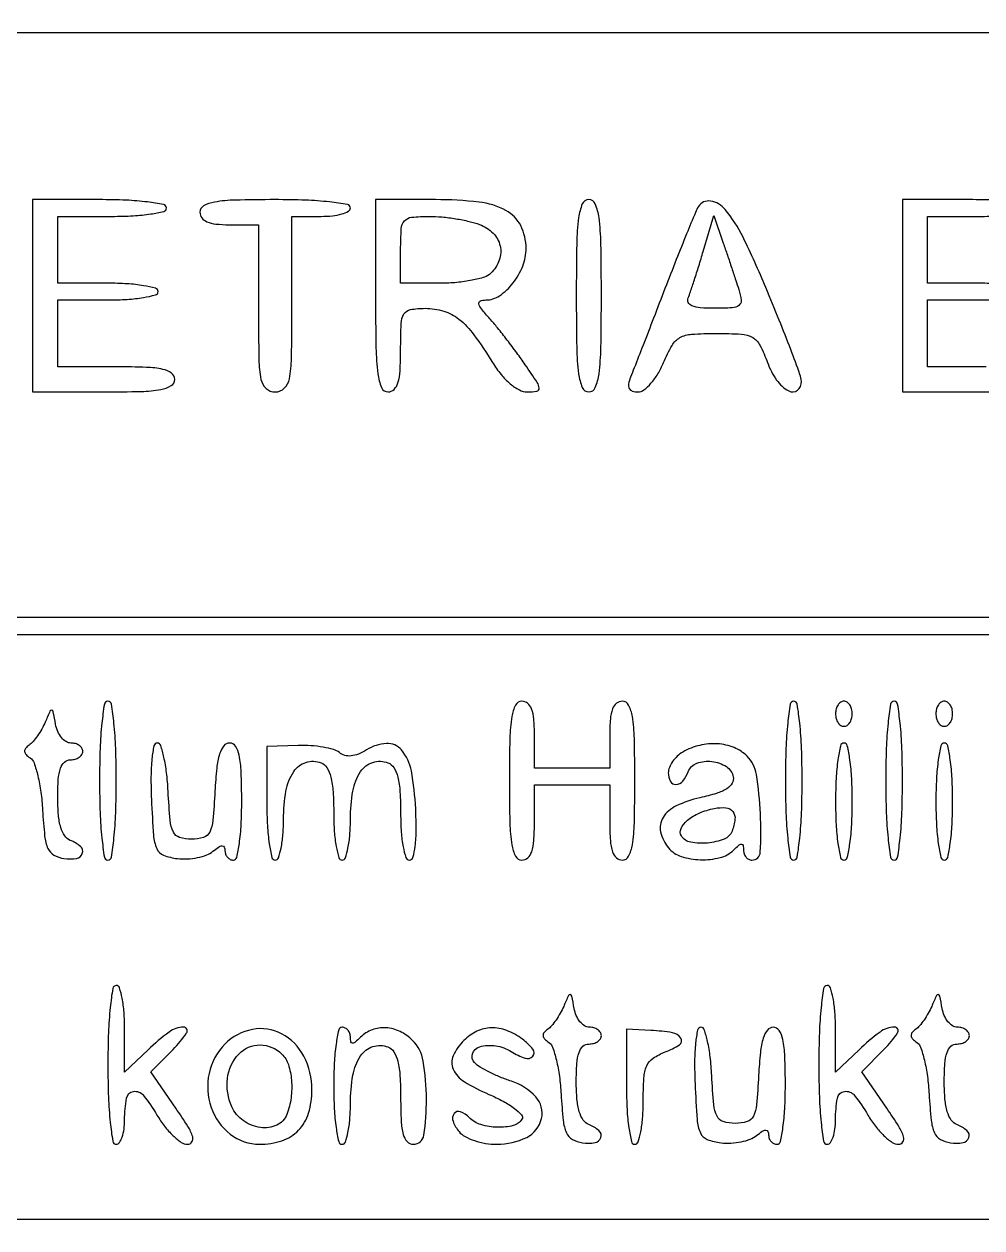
# Model space of a CAD drawing. Extents: x 0 to 836, y 5 to 589.
# Drawn here: x 740.25 to 749.94, y 24.2 to 36.38 of the extents above; entities that cross this region are included whole.
import ezdxf

# ---------------------------------------------------------------- set-up
doc = ezdxf.new("R2010")
doc.units = 0
doc.header["$MEASUREMENT"] = 0

msp = doc.modelspace()

# ---------------------------------------------------------------- linework, layer by layer
for points in [[(201.712326, 537.783562, -0.000001), (217.055896, 537.76491, -0.426088)], [(546.957638, 269.095817, -0.000001), (546.976289, 285.583213, -0.415883)], [(420.497259, 588.710259, 0.000013), (261.145696, 588.714318, 0.000021), (126.989856, 588.708632)], [(718.0002, 320.588723, -0.000011), (717.997333, 194.273324, -0.000202)], [(604.852986, 529.408162, -0.000002), (620.423836, 529.389509, -0.550615)], [(308.18842, 529.408162, -0.000002), (322.638019, 529.38951, -0.415836)], [(238.738155, 529.614638, -0.000002), (224.300981, 529.63329, -0.415836)], [(531.796111, 538.074638, -0.000002), (517.6951, 538.093291, -0.426056)], [(413.368417, 538.074638, -0.000002), (399.676779, 538.093291, -0.415815)], [(693.315638, 481.579418, -0.000002), (693.334294, 494.031443, -0.550517)], [(693.109162, 421.684687, -0.000002), (693.090507, 409.236574, -0.415775)], [(420.462, 4.7376), (836.1018, 4.7376), (836.1018, 4.9491, 0.047675), (836.091092, 5.061147, 0.173074), (836.05527, 5.121825, 0.144586), (835.98451, 5.152374, 0.030103), (835.848, 5.1606), (835.5942, 5.1606), (835.5942, 29.943407, 0.000223), (835.589332, 40.867792, 0.000628), (835.572933, 48.504221, 0.000026), (835.551504, 54.703733, 0.258997), (835.509671, 54.778456, -0.259848), (835.46748, 54.854103), (835.446278, 121.592707, -0.000059), (835.429914, 203.53197, -0.00002), (835.42504, 321.569549)], [(718.148241, 147.565102, 0.000075), (718.164575, 211.571705, 0.000026), (718.1694, 303.889409)], [(598.142374, 133.226362, -0.000004), (607.061927, 133.207701, -0.425827)], [(717.979042, 153.570589, -0.000014), (717.95733, 128.915092, -0.566366)], [(750.080366, 34.595655, 0.010616), (749.8098, 34.6014), (749.133, 34.6014), (749.133, 33.6285), (749.133, 32.6556), (749.8521, 32.6556, 0.00643), (750.231186, 32.660475, 0.037256)], [(750.09036, 33.749357, 0.015416), (749.8944, 33.7554), (749.3868, 33.7554), (749.3868, 34.0938), (749.3868, 34.4322), (749.9367, 34.4322, 0.013867), (750.151294, 34.438152, 0.024301)], [(749.979, 32.9094), (749.3868, 32.9094), (749.3868, 33.2478), (749.3868, 33.5862), (749.8944, 33.5862, 0.015416), (750.09036, 33.592243, 0.025878)]]:
    msp.add_lwpolyline(points, format="xyb")
for points in [[(786.4416, 33.3324), (786.4416, 30.3714), (757.1277, 30.3714), (727.8138, 30.3714), (727.8138, 33.3324), (727.8138, 36.2934), (757.1277, 36.2934), (786.4416, 36.2934)], [(786.4416, 27.2412), (786.4416, 24.2802), (757.1277, 24.2802), (727.8138, 24.2802), (727.8138, 27.2412), (727.8138, 30.2022), (757.1277, 30.2022), (786.4416, 30.2022)]]:
    msp.add_lwpolyline(points, close=True)
for points in [[(740.3346, 33.6285), (740.3346, 32.6556), (741.0537, 32.6556, 0.00643), (741.432786, 32.660475, 0.037256), (741.6318, 32.680482, 0.088943), (741.736321, 32.718883, 0.266366), (741.7728, 32.7825, 0.241448), (741.740876, 32.844756, 0.103378), (741.65295, 32.883718, 0.044348), (741.486274, 32.904231, 0.008455), (741.1806, 32.9094), (740.5884, 32.9094), (740.5884, 33.2478), (740.5884, 33.5862), (741.096, 33.5862, 0.015416), (741.29196, 33.592243, 0.025878), (741.45555, 33.610875, 0.024068), (741.577947, 33.637382, 0.339565), (741.6036, 33.6708, 0.339565), (741.577947, 33.704218, 0.024068), (741.45555, 33.730725, 0.025878), (741.29196, 33.749357, 0.015416), (741.096, 33.7554), (740.5884, 33.7554), (740.5884, 34.0938), (740.5884, 34.4322), (741.1383, 34.4322, 0.013867), (741.352894, 34.438152, 0.024301), (741.529575, 34.456604, 0.022017), (741.661627, 34.482915, 0.345347), (741.6882, 34.5168, 0.358912), (741.659354, 34.551809, 0.01702), (741.49785, 34.577606, 0.020476), (741.281966, 34.595655, 0.010616), (741.0114, 34.6014), (740.3346, 34.6014)], [(742.0266, 34.4745, 0.164293), (742.045726, 34.417865, 0.129352), (742.0971, 34.377814, 0.075863), (742.186999, 34.354528, 0.025511), (742.3227, 34.3476), (742.6188, 34.3476), (742.6188, 33.5016, 0.003852), (742.622798, 32.982696, 0.045528), (742.64418, 32.7825, 0.160003), (742.695751, 32.691315, 0.186821), (742.788, 32.6556, 0.193568), (742.880485, 32.692798, 0.15568), (742.932021, 32.787787, 0.043488), (742.953267, 32.996795, 0.003595), (742.9572, 33.5439), (742.9572, 34.4322), (743.2533, 34.4322, 0.027026), (743.366758, 34.438337, 0.042582), (743.462421, 34.457051, 0.052312), (743.529765, 34.48417, 0.277684), (743.5494, 34.5168, 0.365646), (743.519351, 34.552397, 0.014491), (743.3379, 34.5779, 0.018502), (743.095921, 34.595756, 0.009164), (742.788, 34.6014, 0.005946), (742.384414, 34.5966, 0.035355), (742.17465, 34.576725, 0.084509), (742.064475, 34.538523, 0.273642)], [(743.8032, 33.6285, 0.004301), (743.807727, 33.10229, 0.028132), (743.827109, 32.8389, 0.065619), (743.86427, 32.699629, 0.303591), (743.9301, 32.6556, 0.200296), (743.989913, 32.680562, 0.122766), (744.029505, 32.74725, 0.058865), (744.051142, 32.870443, 0.014068), (744.057, 33.0786, -0.009781), (744.062264, 33.34765, -0.1233), (744.090538, 33.44434, -0.222501), (744.155773, 33.489265, -0.041325), (744.304757, 33.5016, -0.073529), (744.493158, 33.473744, -0.096139), (744.646845, 33.392699, -0.066111), (744.797533, 33.234726, -0.019051), (744.986213, 32.953944, 0.032833), (745.072755, 32.832521, 0.045903), (745.166118, 32.7375, 0.054326), (745.257744, 32.675632, 0.12194), (745.338661, 32.6556, 0.04), (745.435175, 32.663333, 0.389641), (745.458423, 32.692812, 0.126924), (745.438877, 32.75029, 0.005359), (745.317919, 32.93055, 0.00808), (745.233217, 33.049728, 0.005744), (745.134609, 33.180649, 0.0058), (745.037599, 33.303444, 0.012268), (744.959012, 33.39585, -0.012638), (744.873391, 33.496678, -0.116454), (744.848778, 33.548038, -0.366927), (744.86356, 33.575862, -0.095064), (744.917441, 33.5862, 0.15058), (745.057631, 33.629399, 0.077443), (745.193049, 33.756164, 0.07238), (745.29202, 33.929299, 0.093974), (745.326, 34.1085, 0.116909), (745.271522, 34.338309, 0.154118), (745.122287, 34.491795, 0.095768), (744.850092, 34.576788, 0.027933), (744.409889, 34.6014), (743.8032, 34.6014)], [(745.8336, 33.6285, 0.004301), (745.838127, 33.10229, 0.028132), (745.857509, 32.8389, 0.065619), (745.89467, 32.699629, 0.303591), (745.9605, 32.6556, 0.303591), (746.02633, 32.699629, 0.065619), (746.063491, 32.8389, 0.028132), (746.082873, 33.10229, 0.004301), (746.0874, 33.6285, 0.004301), (746.082873, 34.15471, 0.028132), (746.063491, 34.4181, 0.065619), (746.02633, 34.557371, 0.303591), (745.9605, 34.6014, 0.303591), (745.89467, 34.557371, 0.065619), (745.857509, 34.4181, 0.028132), (745.838127, 34.15471, 0.004301)], [(747.069007, 34.530889, 0.040022), (747.039181, 34.472687, 0.001629), (746.949316, 34.254263, 0.002838), (746.84509, 33.994361, 0.002006), (746.730872, 33.701355, -0.000264), (746.615939, 33.403452, -0.000335), (746.509451, 33.128421, -0.000263), (746.41986, 32.897849, -0.002756), (746.382601, 32.80365, 0.048637), (746.362682, 32.735652, 0.166088), (746.36909, 32.690641, 0.202329), (746.400222, 32.664369, 0.075564), (746.457913, 32.6556, 0.164263), (746.51829, 32.675985, 0.05049), (746.589469, 32.742579, 0.044418), (746.659168, 32.838375, 0.036125), (746.716448, 32.9517, -0.030132), (746.8021, 33.12632, -0.137932), (746.881583, 33.20501, -0.110791), (746.99959, 33.239657, -0.016224), (747.250488, 33.2478, -0.015351), (747.503652, 33.240026, -0.115104), (747.617866, 33.205869, -0.146898), (747.691871, 33.127895, -0.03016), (747.767881, 32.9517, 0.06706), (747.859495, 32.776109, 0.112973), (747.982631, 32.665693, 0.301031), (748.071457, 32.672708, 0.246734), (748.111402, 32.76135, 0.072675), (748.096442, 32.83311, 0.002894), (748.002943, 33.084247, 0.00505), (747.887191, 33.380663, 0.003545), (747.751163, 33.712074, 0.014444), (747.5208, 34.22045, 0.060137), (747.33829, 34.502407, 0.178736), (747.192198, 34.586531, 0.30549)], [(744.855193, 34.349694, -0.104285), (744.992019, 34.261772, -0.141338), (745.063494, 34.134299, -0.144521), (745.055312, 33.990525, -0.110824), (744.97068, 33.85692, -0.120635), (744.905895, 33.817619, -0.026952), (744.779695, 33.785221, -0.026473), (744.625985, 33.76286, -0.022886), (744.46308, 33.7554), (744.057, 33.7554), (744.057, 34.0938, -0.015798), (744.063716, 34.306294, -0.163009), (744.096312, 34.38642, -0.193787), (744.168021, 34.42361, -0.023904), (744.347593, 34.4322, -0.023618), (744.47471, 34.426192, -0.016671), (744.61657, 34.407964, -0.016872), (744.75132, 34.381367, -0.03369)], [(747.476916, 33.69195, -0.045786), (747.500501, 33.583558, -0.266127), (747.478719, 33.53167, -0.150745), (747.410851, 33.506596, -0.013669), (747.228151, 33.5016, -0.019679), (747.088345, 33.507105, -0.075921), (747.003995, 33.526878, -0.1794), (746.966464, 33.56093, -0.224942), (746.964773, 33.60735, 0.019561), (746.988631, 33.669416, 0.003385), (747.028341, 33.788809, 0.003678), (747.072992, 33.929667, 0.003284), (747.117321, 34.076581), (747.224396, 34.440063), (747.320613, 34.161181, -0.001511), (747.361849, 34.040477, -0.001158), (747.406216, 33.908306, -0.001171), (747.447163, 33.784416, -0.002775)], [(741.0114, 28.7217, 0.008575), (741.017002, 28.395093, 0.017647), (741.034776, 28.140075, 0.013417), (741.060145, 27.948578, 0.368504), (741.096, 27.918, 0.368504), (741.131855, 27.948578, 0.013417), (741.157224, 28.140075, 0.017647), (741.174998, 28.395093, 0.008575), (741.1806, 28.7217, 0.008575), (741.174998, 29.048307, 0.017647), (741.157224, 29.303325, 0.013417), (741.131855, 29.494822, 0.368504), (741.096, 29.5254, 0.368504), (741.060145, 29.494822, 0.013417), (741.034776, 29.303325, 0.017647), (741.017002, 29.048307, 0.008575)], [(745.1568, 28.7217, 0.005528), (745.161533, 28.293605, 0.033635), (745.181289, 28.0731, 0.080293), (745.219288, 27.957213, 0.280451), (745.2837, 27.918, 0.188641), (745.342666, 27.941068, 0.12648), (745.3824, 28.0026, 0.063857), (745.404468, 28.114796, 0.016668), (745.4106, 28.2987), (745.4106, 28.6794), (745.7913, 28.6794), (746.172, 28.6794), (746.172, 28.2987, 0.016668), (746.178132, 28.114796, 0.063857), (746.2002, 28.0026, 0.12648), (746.239934, 27.941068, 0.188641), (746.2989, 27.918, 0.280451), (746.363312, 27.957213, 0.080293), (746.401311, 28.0731, 0.033635), (746.421067, 28.293605, 0.005528), (746.4258, 28.7217, 0.005528), (746.421067, 29.149795, 0.033635), (746.401311, 29.3703, 0.080293), (746.363312, 29.486187, 0.280451), (746.2989, 29.5254, 0.176579), (746.240962, 29.50428, 0.128937), (746.201081, 29.44785, 0.069535), (746.178479, 29.34674, 0.020272), (746.172, 29.187), (746.172, 28.8486), (745.7913, 28.8486), (745.4106, 28.8486), (745.4106, 29.187, 0.020272), (745.404121, 29.34674, 0.069535), (745.381519, 29.44785, 0.128937), (745.341638, 29.50428, 0.176579), (745.2837, 29.5254, 0.280451), (745.219288, 29.486187, 0.080293), (745.181289, 29.3703, 0.033635), (745.161533, 29.149795, 0.005528)], [(747.9486, 28.7217, 0.008575), (747.954202, 28.395093, 0.017647), (747.971976, 28.140075, 0.013417), (747.997345, 27.948578, 0.368504), (748.0332, 27.918, 0.368504), (748.069055, 27.948578, 0.013417), (748.094424, 28.140075, 0.017647), (748.112198, 28.395093, 0.008575), (748.1178, 28.7217, 0.008575), (748.112198, 29.048307, 0.017647), (748.094424, 29.303325, 0.013417), (748.069055, 29.494822, 0.368504), (748.0332, 29.5254, 0.368504), (747.997345, 29.494822, 0.013417), (747.971976, 29.303325, 0.017647), (747.954202, 29.048307, 0.008575)], [(748.4562, 29.3985, 0.064853), (748.462519, 29.349986, 0.082425), (748.481051, 29.308877, 0.098894), (748.508537, 29.281377, 0.148195), (748.5408, 29.2716, 0.148195), (748.573063, 29.281377, 0.098894), (748.600549, 29.308877, 0.082425), (748.619081, 29.349986, 0.064853), (748.6254, 29.3985, 0.064853), (748.619081, 29.447014, 0.082425), (748.600549, 29.488123, 0.098894), (748.573063, 29.515623, 0.148195), (748.5408, 29.5254, 0.148195), (748.508537, 29.515623, 0.098894), (748.481051, 29.488123, 0.082425), (748.462519, 29.447014, 0.064853)], [(748.9638, 28.7217, 0.008575), (748.969402, 28.395093, 0.017647), (748.987176, 28.140075, 0.013417), (749.012545, 27.948578, 0.368504), (749.0484, 27.918, 0.368504), (749.084255, 27.948578, 0.013417), (749.109624, 28.140075, 0.017647), (749.127398, 28.395093, 0.008575), (749.133, 28.7217, 0.008575), (749.127398, 29.048307, 0.017647), (749.109624, 29.303325, 0.013417), (749.084255, 29.494822, 0.368504), (749.0484, 29.5254, 0.368504), (749.012545, 29.494822, 0.013417), (748.987176, 29.303325, 0.017647), (748.969402, 29.048307, 0.008575)], [(749.4714, 29.3985, 0.064853), (749.477719, 29.349986, 0.082425), (749.496251, 29.308877, 0.098894), (749.523737, 29.281377, 0.148195), (749.556, 29.2716, 0.148195), (749.588263, 29.281377, 0.098894), (749.615749, 29.308877, 0.082425), (749.634281, 29.349986, 0.064853), (749.6406, 29.3985, 0.064853), (749.634281, 29.447014, 0.082425), (749.615749, 29.488123, 0.098894), (749.588263, 29.515623, 0.148195), (749.556, 29.5254, 0.148195), (749.523737, 29.515623, 0.098894), (749.496251, 29.488123, 0.082425), (749.477719, 29.447014, 0.064853)], [(740.461405, 29.3139, -0.027836), (740.42711, 29.244469, -0.024129), (740.383776, 29.175764, -0.024857), (740.338361, 29.117327, -0.062674), (740.298471, 29.08125, 0.067961), (740.263179, 29.04865, 0.193866), (740.253283, 29.01736, 0.176415), (740.267571, 28.985864, 0.055109), (740.308359, 28.952503, -0.166993), (740.349054, 28.900544, -0.024488), (740.387158, 28.770248, -0.025412), (740.41785, 28.606002, -0.019342), (740.435259, 28.423753, 0.011502), (740.456255, 28.160428, 0.078477), (740.489545, 28.034881, 0.160354), (740.549598, 27.968292, 0.094753), (740.65185, 27.933266, 0.078301), (740.777866, 27.935182, 0.273564), (740.837316, 27.985823, 0.306882), (740.818249, 28.056268, 0.086348), (740.7153, 28.117794, -0.155561), (740.658772, 28.163045, -0.075496), (740.619238, 28.247815, -0.050807), (740.59565, 28.374448, -0.02066), (740.5884, 28.549845, -0.01648), (740.594513, 28.735269, -0.063524), (740.616551, 28.848157, -0.126277), (740.656276, 28.910012, -0.189386), (740.7153, 28.9332, 0.064853), (740.763814, 28.939519, 0.082425), (740.804923, 28.958051, 0.098894), (740.832423, 28.985537, 0.148195), (740.8422, 29.0178, 0.14167), (740.832872, 29.050061, 0.099768), (740.806652, 29.077549, 0.084673), (740.76744, 29.096065, 0.068161), (740.721184, 29.1024, -0.143604), (740.672438, 29.116695, -0.079933), (740.625935, 29.158315, -0.068543), (740.588616, 29.219962, -0.058641), (740.566869, 29.29275, 0.005096), (740.543666, 29.417857, 0.303678), (740.528196, 29.433394, 0.348652), (740.509933, 29.424047, 0.005921)], [(741.536285, 28.53135, 0.00673), (741.557205, 28.166238, 0.085997), (741.589981, 28.033608, 0.199293), (741.65888, 27.967659, 0.064069), (741.799066, 27.933037, 0.042235), (741.899038, 27.930062, 0.036965), (742.002762, 27.943472, 0.03876), (742.094996, 27.96999, 0.084021), (742.158616, 28.006846, -0.024024), (742.216089, 28.050057, -0.13748), (742.251914, 28.062065, -0.309591), (742.272644, 28.049346, -0.105392), (742.2804, 28.012959, 0.087854), (742.28682, 27.976702, 0.094595), (742.305251, 27.945894, 0.100072), (742.332727, 27.925286, 0.111474), (742.365, 27.918, 0.350432), (742.3993, 27.945405, 0.020168), (742.425429, 28.0872, 0.022889), (742.443726, 28.276959, 0.01259), (742.4496, 28.5102, 0.008727), (742.444362, 28.810268, 0.042365), (742.424069, 28.979153, 0.093931), (742.386487, 29.070172, 0.253187), (742.326922, 29.1024, 0.230129), (742.268324, 29.073922, 0.092914), (742.226125, 28.993011, 0.048037), (742.197045, 28.849137, 0.012833), (742.178872, 28.61595, -0.008709), (742.158171, 28.31869, -0.091807), (742.125824, 28.201832, -0.207966), (742.062337, 28.147532, -0.074507), (741.942, 28.1295, -0.074507), (741.821663, 28.147532, -0.207966), (741.758176, 28.201832, -0.091807), (741.725829, 28.31869, -0.008709), (741.705128, 28.61595, 0.016232), (741.689321, 28.802414, 0.026157), (741.662463, 28.959505, 0.024058), (741.62982, 29.077571, 0.323901), (741.595513, 29.1024, 0.356183), (741.561648, 29.074771, 0.024694), (741.541545, 28.944164, 0.024697), (741.531748, 28.762805, 0.012091)], [(742.7034, 28.493433, 0.013068), (742.709304, 28.267585, 0.02343), (742.727659, 28.083008, 0.020878), (742.753859, 27.945085, 0.348492), (742.788, 27.918, 0.319735), (742.820952, 27.941471, 0.032693), (742.847749, 28.039213, 0.03126), (742.86649, 28.172474, 0.019308), (742.8726, 28.330641, -0.043207), (742.897382, 28.616888, -0.103594), (742.975841, 28.813797, -0.169507), (743.098715, 28.90708, -0.17164), (743.252223, 28.90302, -0.166479), (743.311672, 28.853317, -0.075617), (743.351046, 28.758496, -0.046004), (743.373623, 28.609808, -0.014687), (743.3802, 28.385955, 0.017007), (743.386303, 28.206571, 0.027715), (743.405051, 28.055462, 0.026731), (743.431712, 27.942765, 0.332789), (743.4648, 27.918, 0.319735), (743.497752, 27.941471, 0.032693), (743.524549, 28.039213, 0.03126), (743.54329, 28.172474, 0.019308), (743.5494, 28.330641, -0.043207), (743.574182, 28.616888, -0.103594), (743.652641, 28.813797, -0.169507), (743.775515, 28.90708, -0.17164), (743.929023, 28.90302, -0.166479), (743.988472, 28.853317, -0.075617), (744.027846, 28.758496, -0.046004), (744.050423, 28.609808, -0.014687), (744.057, 28.385955, 0.016473), (744.063111, 28.200511, 0.030337), (744.082156, 28.050811, 0.033169), (744.109873, 27.943829, 0.323355), (744.145637, 27.918, 0.338484), (744.181984, 27.945789, 0.035978), (744.2038, 28.057208, 0.029562), (744.213998, 28.220634, 0.012905), (744.209087, 28.437954, 0.032902), (744.165287, 28.819878, 0.129548), (744.065764, 29.032585, 0.238836), (743.91371, 29.098062, 0.124634), (743.712263, 29.033476, -0.04098), (743.629599, 28.990825, -0.073309), (743.555647, 28.972094, -0.091589), (743.491328, 28.977313, -0.107136), (743.437021, 29.005385, 0.102795), (743.378204, 29.036431, 0.026998), (743.273825, 29.060521, 0.026244), (743.149372, 29.075573, 0.024231), (743.02065, 29.078075), (742.7034, 29.068867)], [(746.91225, 29.011024, 0.055942), (746.855622, 28.968934, 0.050884), (746.80769, 28.914081, 0.054217), (746.774996, 28.85538, 0.100292), (746.7642, 28.802096, 0.121715), (746.785772, 28.714793, 0.292011), (746.841217, 28.683188, 0.209173), (746.910862, 28.717912, 0.082553), (746.966271, 28.812234, -0.215995), (747.053355, 28.8982, -0.117595), (747.205497, 28.916447, -0.115264), (747.351715, 28.864022, -0.205035), (747.421941, 28.759715, -0.185423), (747.410338, 28.695438, -0.116911), (747.356154, 28.640451, -0.065091), (747.251477, 28.592444, -0.020466), (747.084588, 28.548215, 0.054843), (746.845169, 28.466819, 0.144759), (746.710968, 28.347967, 0.200364), (746.687024, 28.202348, 0.115561), (746.767573, 28.040836, 0.143535), (746.894422, 27.95536, 0.068951), (747.08955, 27.921837, 0.068625), (747.287763, 27.942641, 0.13679), (747.42408, 28.01952, -0.018208), (747.476648, 28.068393, -0.180052), (747.50445, 28.07874, -0.354955), (747.520844, 28.065424, -0.051663), (747.5256, 28.01952, 0.081935), (747.531997, 27.980746, 0.092192), (747.550451, 27.947822, 0.100665), (747.577932, 27.925807, 0.119248), (747.6102, 27.918, 0.399945), (747.695159, 27.998897, 0.023731), (747.695745, 28.38758, 0.027225), (747.65575, 28.784666, 0.158964), (747.561857, 28.969457, 0.10121), (747.429871, 29.056623, 0.079676), (747.26241, 29.094583, 0.074983), (747.081875, 29.079058, 0.073115)], [(748.4562, 28.5102, 0.01259), (748.462074, 28.276959, 0.022889), (748.480371, 28.0872, 0.020168), (748.5065, 27.945405, 0.350432), (748.5408, 27.918, 0.350432), (748.5751, 27.945405, 0.020168), (748.601229, 28.0872, 0.022889), (748.619526, 28.276959, 0.01259), (748.6254, 28.5102, 0.01259), (748.619526, 28.743441, 0.022889), (748.601229, 28.9332, 0.020168), (748.5751, 29.074995, 0.350432), (748.5408, 29.1024, 0.350432), (748.5065, 29.074995, 0.020168), (748.480371, 28.9332, 0.022889), (748.462074, 28.743441, 0.01259)], [(749.4714, 28.5102, 0.01259), (749.477274, 28.276959, 0.022889), (749.495571, 28.0872, 0.020168), (749.5217, 27.945405, 0.350432), (749.556, 27.918, 0.350432), (749.5903, 27.945405, 0.020168), (749.616429, 28.0872, 0.022889), (749.634726, 28.276959, 0.01259), (749.6406, 28.5102, 0.01259), (749.634726, 28.743441, 0.022889), (749.616429, 28.9332, 0.020168), (749.5903, 29.074995, 0.350432), (749.556, 29.1024, 0.350432), (749.5217, 29.074995, 0.020168), (749.495571, 28.9332, 0.022889), (749.477274, 28.743441, 0.01259)], [(747.409335, 28.211309, -0.210752), (747.32893, 28.130328, -0.069612), (747.16217, 28.090483, -0.069651), (746.990989, 28.097941, -0.211733), (746.897024, 28.162214, -0.256839), (746.893209, 28.237298, -0.105773), (746.957983, 28.320275, -0.073541), (747.078229, 28.394067, -0.052378), (747.2295, 28.440683, -0.069356), (747.347542, 28.447275, -0.208746), (747.416998, 28.409844, -0.197995), (747.438988, 28.331607, -0.062447)], [(741.096, 25.8453, 0.008575), (741.101602, 25.518693, 0.017647), (741.119376, 25.263675, 0.013417), (741.144745, 25.072178, 0.368504), (741.1806, 25.0416, 0.251914), (741.213095, 25.059081, 0.064068), (741.240349, 25.114687, 0.049716), (741.259041, 25.195097, 0.032276), (741.2652, 25.290407, -0.04324), (741.284124, 25.508825, -0.324413), (741.354396, 25.577039, -0.266784), (741.45553, 25.536846, -0.034524), (741.592465, 25.337574, 0.031023), (741.669151, 25.224288, 0.037251), (741.755105, 25.128542, 0.040574), (741.837714, 25.061238, 0.15179), (741.900911, 25.0416, 0.248714), (741.946452, 25.065747, 0.23109), (741.953944, 25.118337, 0.062712), (741.905737, 25.221283, 0.009858), (741.782293, 25.408502), (741.529858, 25.775404), (741.755156, 26.000702, 0.050616), (741.892515, 26.169091, 0.600088), (741.861063, 26.226957, 0.158708), (741.715254, 26.17818, 0.031603), (741.502479, 25.998672), (741.2652, 25.771344), (741.2652, 26.210172, 0.018145), (741.259093, 26.378384, 0.029478), (741.240349, 26.520094, 0.029667), (741.213618, 26.624883, 0.326323), (741.1806, 26.649, 0.368504), (741.144745, 26.618422, 0.013417), (741.119376, 26.426925, 0.017647), (741.101602, 26.171907, 0.008575)], [(748.287, 25.8453, 0.008575), (748.292602, 25.518693, 0.017647), (748.310376, 25.263675, 0.013417), (748.335745, 25.072178, 0.368504), (748.3716, 25.0416, 0.251914), (748.404095, 25.059081, 0.064068), (748.431349, 25.114687, 0.049716), (748.450041, 25.195097, 0.032276), (748.4562, 25.290407, -0.04324), (748.475124, 25.508825, -0.324413), (748.545396, 25.577039, -0.266784), (748.64653, 25.536846, -0.034524), (748.783465, 25.337574, 0.031023), (748.860151, 25.224288, 0.037251), (748.946105, 25.128542, 0.040574), (749.028714, 25.061238, 0.15179), (749.091911, 25.0416, 0.248714), (749.137452, 25.065747, 0.23109), (749.144944, 25.118337, 0.062712), (749.096737, 25.221283, 0.009858), (748.973293, 25.408502), (748.720858, 25.775404), (748.946156, 26.000702, 0.050616), (749.083515, 26.169091, 0.600088), (749.052063, 26.226957, 0.158708), (748.906254, 26.17818, 0.031603), (748.693479, 25.998672), (748.4562, 25.771344), (748.4562, 26.210172, 0.018145), (748.450093, 26.378384, 0.029478), (748.431349, 26.520094, 0.029667), (748.404618, 26.624883, 0.326323), (748.3716, 26.649, 0.368504), (748.335745, 26.618422, 0.013417), (748.310376, 26.426925, 0.017647), (748.292602, 26.171907, 0.008575)], [(745.706605, 26.4375, -0.027836), (745.67231, 26.368069, -0.024129), (745.628976, 26.299364, -0.024857), (745.583561, 26.240927, -0.062674), (745.543671, 26.20485, 0.067961), (745.508379, 26.17225, 0.193866), (745.498483, 26.14096, 0.176415), (745.512771, 26.109464, 0.055109), (745.553559, 26.076103, -0.166993), (745.594254, 26.024144, -0.024488), (745.632358, 25.893848, -0.025412), (745.66305, 25.729602, -0.019342), (745.680459, 25.547353, 0.011502), (745.701455, 25.284028, 0.078477), (745.734745, 25.158481, 0.160354), (745.794798, 25.091892, 0.094753), (745.89705, 25.056866, 0.078301), (746.023066, 25.058782, 0.273564), (746.082516, 25.109423, 0.306882), (746.063449, 25.179868, 0.086348), (745.9605, 25.241394, -0.155561), (745.903972, 25.286645, -0.075496), (745.864438, 25.371415, -0.050807), (745.84085, 25.498048, -0.02066), (745.8336, 25.673445, -0.01648), (745.839713, 25.858869, -0.063524), (745.861751, 25.971757, -0.126277), (745.901476, 26.033612, -0.189386), (745.9605, 26.0568, 0.064853), (746.009014, 26.063119, 0.082425), (746.050123, 26.081651, 0.098894), (746.077623, 26.109137, 0.148195), (746.0874, 26.1414, 0.14167), (746.078072, 26.173661, 0.099768), (746.051852, 26.201149, 0.084673), (746.01264, 26.219665, 0.068161), (745.966384, 26.226, -0.143604), (745.917638, 26.240295, -0.079933), (745.871135, 26.281915, -0.068543), (745.833816, 26.343562, -0.058641), (745.812069, 26.41635, 0.005096), (745.788866, 26.541457, 0.303678), (745.773396, 26.556994, 0.348652), (745.755133, 26.547647, 0.005921)], [(749.429005, 26.4375, -0.027836), (749.39471, 26.368069, -0.024129), (749.351376, 26.299364, -0.024857), (749.305961, 26.240927, -0.062674), (749.266071, 26.20485, 0.067961), (749.230779, 26.17225, 0.193866), (749.220883, 26.14096, 0.176415), (749.235171, 26.109464, 0.055109), (749.275959, 26.076103, -0.166993), (749.316654, 26.024144, -0.024488), (749.354758, 25.893848, -0.025412), (749.38545, 25.729602, -0.019342), (749.402859, 25.547353, 0.011502), (749.423855, 25.284028, 0.078477), (749.457145, 25.158481, 0.160354), (749.517198, 25.091892, 0.094753), (749.61945, 25.056866, 0.078301), (749.745466, 25.058782, 0.273564), (749.804916, 25.109423, 0.306882), (749.785849, 25.179868, 0.086348), (749.6829, 25.241394, -0.155561), (749.626372, 25.286645, -0.075496), (749.586838, 25.371415, -0.050807), (749.56325, 25.498048, -0.02066), (749.556, 25.673445, -0.01648), (749.562113, 25.858869, -0.063524), (749.584151, 25.971757, -0.126277), (749.623876, 26.033612, -0.189386), (749.6829, 26.0568, 0.064853), (749.731414, 26.063119, 0.082425), (749.772523, 26.081651, 0.098894), (749.800023, 26.109137, 0.148195), (749.8098, 26.1414, 0.14167), (749.800472, 26.173661, 0.099768), (749.774252, 26.201149, 0.084673), (749.73504, 26.219665, 0.068161), (749.688784, 26.226, -0.143604), (749.640038, 26.240295, -0.079933), (749.593535, 26.281915, -0.068543), (749.556216, 26.343562, -0.058641), (749.534469, 26.41635, 0.005096), (749.511266, 26.541457, 0.303678), (749.495796, 26.556994, 0.348652), (749.477533, 26.547647, 0.005921)], [(742.2804, 26.0568, 0.145074), (742.119231, 25.759852, 0.136121), (742.140459, 25.414876, 0.144383), (742.333148, 25.144294, 0.167848), (742.630442, 25.0416, 0.080142), (742.856341, 25.078042, 0.121854), (743.023729, 25.183545, 0.118649), (743.125481, 25.357331, 0.073507), (743.16024, 25.592487, 0.119266), (743.077911, 25.932725, 0.153795), (742.853014, 26.160056, 0.170802), (742.557363, 26.203906, 0.149678)], [(743.3802, 25.6338, 0.01259), (743.386074, 25.400559, 0.022889), (743.404371, 25.2108, 0.020168), (743.4305, 25.069005, 0.350432), (743.4648, 25.0416, 0.319735), (743.497752, 25.065071, 0.032693), (743.524549, 25.162813, 0.03126), (743.54329, 25.296074, 0.019308), (743.5494, 25.454241, -0.043207), (743.574182, 25.740488, -0.103594), (743.652641, 25.937397, -0.169507), (743.775515, 26.03068, -0.17164), (743.929023, 26.02662, -0.166479), (743.988472, 25.976917, -0.075617), (744.027846, 25.882096, -0.046004), (744.050423, 25.733408, -0.014687), (744.057, 25.509555, 0.012014), (744.062623, 25.275552, 0.054243), (744.083885, 25.140743, 0.118015), (744.123323, 25.06851, 0.212123), (744.1839, 25.0416, 0.371572), (744.292192, 25.134967, 0.038393), (744.31805, 25.498545, 0.039583), (744.285251, 25.884076, 0.156612), (744.177857, 26.093057, 0.083766), (744.050688, 26.18351, 0.098202), (743.907706, 26.220834, 0.104542), (743.768336, 26.199946, 0.107488), (743.65092, 26.12448, -0.018208), (743.598352, 26.075607, -0.180052), (743.57055, 26.06526, -0.354955), (743.554156, 26.078576, -0.051663), (743.5494, 26.12448, 0.081935), (743.543003, 26.163254, 0.092192), (743.524549, 26.196178, 0.100665), (743.497068, 26.218193, 0.119248), (743.4648, 26.226, 0.350432), (743.4305, 26.198595, 0.020168), (743.404371, 26.0568, 0.022889), (743.386074, 25.867041, 0.01259)], [(744.697543, 26.093057, 0.088394), (744.588986, 25.937427, 0.220155), (744.589075, 25.801913, 0.147802), (744.701286, 25.675902, 0.036222), (744.950716, 25.546878, -0.022314), (745.094947, 25.477282, -0.037697), (745.207927, 25.404935, -0.045842), (745.279999, 25.339584, -0.335894), (745.284123, 25.296085, -0.194793), (745.195754, 25.231321, -0.068995), (745.036904, 25.21379, -0.066213), (744.869304, 25.240854, -0.123896), (744.75213, 25.31091, 0.101626), (744.662048, 25.370296, 0.339885), (744.598227, 25.35229, 0.255371), (744.587207, 25.274369, 0.083483), (744.647503, 25.170544, 0.096675), (744.708059, 25.12104, 0.04186), (744.803976, 25.079477, 0.039365), (744.916623, 25.051129, 0.041986), (745.0299, 25.0416, 0.115131), (745.332132, 25.112128, 0.22524), (745.482128, 25.301765, 0.247754), (745.423518, 25.522431, 0.128635), (745.176857, 25.680393, -0.019519), (745.064727, 25.721675, -0.018631), (744.954368, 25.772162, -0.018947), (744.860381, 25.824022, -0.060901), (744.80419, 25.86797, -0.289449), (744.783766, 25.958495, -0.238759), (744.856799, 26.027973, -0.1129), (745.018331, 26.03879, -0.100401), (745.176245, 25.97969, 0.057009), (745.316045, 25.91313, 0.302381), (745.393958, 25.933591, 0.369024), (745.395362, 26.005024, 0.063092), (745.288547, 26.106017, 0.065462), (745.129707, 26.192922, 0.09827), (744.974563, 26.220191, 0.105663), (744.828933, 26.185713, 0.085806)], [(746.3412, 25.6239, 0.012868), (746.347091, 25.395024, 0.023206), (746.365423, 25.208325, 0.020583), (746.391593, 25.068817, 0.349298), (746.4258, 25.0416, 0.322967), (746.458784, 25.065387, 0.031205), (746.485549, 25.166471, 0.030387), (746.504292, 25.30375, 0.018737), (746.5104, 25.466694, -0.01436), (746.517488, 25.713445, -0.089028), (746.546879, 25.836191, -0.142259), (746.611073, 25.913146, -0.057468), (746.733633, 25.976661, 0.054646), (746.876568, 26.049718, 0.41583), (746.890187, 26.116578, 0.208832), (746.805848, 26.170856, 0.027469), (746.589171, 26.19373), (746.3412, 26.206201)], [(747.035285, 25.65495, 0.00673), (747.056205, 25.289838, 0.085997), (747.088981, 25.157208, 0.199293), (747.15788, 25.091259, 0.064069), (747.298066, 25.056637, 0.042235), (747.398038, 25.053662, 0.036965), (747.501762, 25.067072, 0.03876), (747.593996, 25.09359, 0.084021), (747.657616, 25.130446, -0.024024), (747.715089, 25.173657, -0.13748), (747.750914, 25.185665, -0.309591), (747.771644, 25.172946, -0.105392), (747.7794, 25.136559, 0.087854), (747.78582, 25.100302, 0.094595), (747.804251, 25.069494, 0.100072), (747.831727, 25.048886, 0.111474), (747.864, 25.0416, 0.350432), (747.8983, 25.069005, 0.020168), (747.924429, 25.2108, 0.022889), (747.942726, 25.400559, 0.01259), (747.9486, 25.6338, 0.008727), (747.943362, 25.933868, 0.042365), (747.923069, 26.102753, 0.093931), (747.885487, 26.193772, 0.253187), (747.825922, 26.226, 0.230129), (747.767324, 26.197522, 0.092914), (747.725125, 26.116611, 0.048037), (747.696045, 25.972737, 0.012833), (747.677872, 25.73955, -0.008709), (747.657171, 25.44229, -0.091807), (747.624824, 25.325432, -0.207966), (747.561337, 25.271132, -0.074507), (747.441, 25.2531, -0.074507), (747.320663, 25.271132, -0.207966), (747.257176, 25.325432, -0.091807), (747.224829, 25.44229, -0.008709), (747.204128, 25.73955, 0.016232), (747.188321, 25.926014, 0.026157), (747.161463, 26.083105, 0.024058), (747.12882, 26.201171, 0.323901), (747.094513, 26.226, 0.356183), (747.060648, 26.198371, 0.024694), (747.040545, 26.067764, 0.024697), (747.030748, 25.886405, 0.012091)], [(742.85568, 25.95528, -0.11882), (742.9212, 25.848142, -0.057655), (742.952836, 25.689765, -0.053517), (742.948393, 25.511829, -0.058696), (742.905849, 25.344619, -0.195895), (742.803799, 25.235798, -0.14331), (742.638163, 25.211455, -0.12251), (742.465247, 25.281033, -0.12995), (742.349607, 25.4223, -0.13708), (742.304908, 25.708245, -0.161921), (742.420625, 25.955035, -0.206829), (742.635886, 26.046905, -0.197736)]]:
    msp.add_lwpolyline(points, format="xyb", close=True)

doc.saveas('drawing.dxf')
